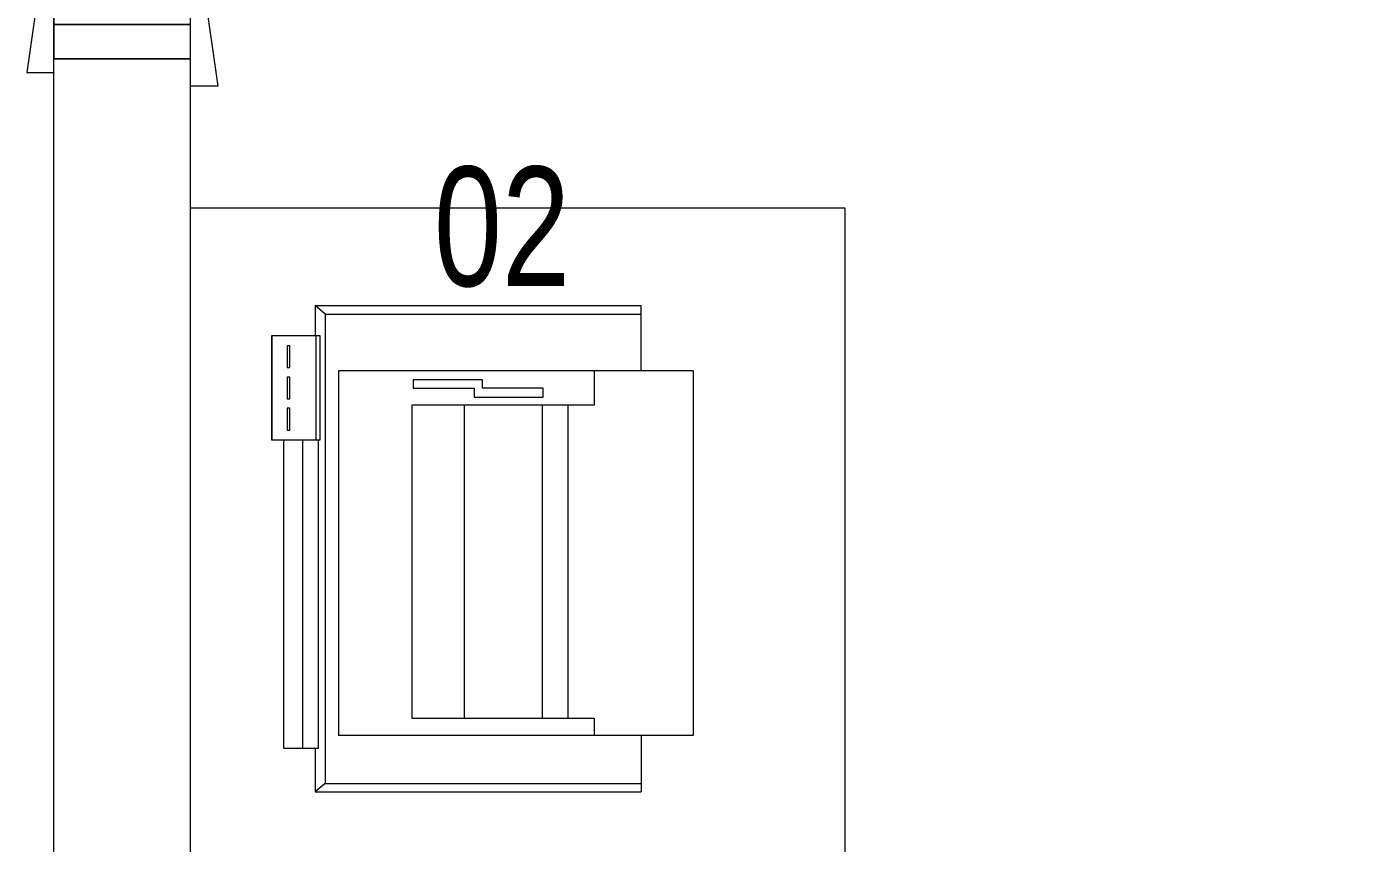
# Model space of a CAD drawing. Extents: x -234346 to 58427, y -132654 to -82394.
# Drawn here: x -46833 to -45854, y -99677 to -99079 of the extents above; entities that cross this region are included whole.
import ezdxf

# ---------------------------------------------------------------- set-up
doc = ezdxf.new("R2010")
doc.units = 0
doc.header["$LTSCALE"] = 8
doc.layers.get('0').update_dxf_attribs({"color": 9, "lineweight": 5})
for name, color, linetype, lineweight in [('72_EGR_EQP_TAG', 9, 'Continuous', 5), ('LOADING', 9, 'Continuous', 5), ('Walls', 9, 'Continuous', 5), ('Wooden Joinery', 9, 'Continuous', 5)]:
    doc.layers.add(name, color=color, linetype=linetype, lineweight=lineweight)
doc.styles.add('X3G_ENTITY_257CFD', font='swisscl.ttf', dxfattribs={"height": 200})

# ---------------------------------------------------------------- blocks, each defined once
blk = doc.blocks.new('A$C72370EFE')
at = {"layer": 'Wooden Joinery'}
for p, q in [((-0.01, -0.03), (-0.01, -0.07)), ((0, -0.03), (-0.01, -0.03)), ((0.04, -0.03), (0.05, -0.03)), ((0.05, -0.03), (0.05, -0.07)), ((-0.01, -0.04), (-0.02, -0.04)), ((0.05, -0.04), (0.06, -0.04)), ((-0.01, -0.06), (-0.02, -0.06)), ((0.05, -0.06), (0.06, -0.06)), ((-0.05, -0.07), (-0.05, -0.16)), ((-0.03, -0.07), (-0.03, -0.16)), ((0, -0.07), (-0.01, -0.07)), ((0.04, -0.07), (0.05, -0.07)), ((0.07, -0.07), (0.07, -0.16)), ((0.09, -0.07), (0.09, -0.16)), ((-0.01, -0.17), (-0.02, -0.17)), ((-0.01, -0.17), (-0.01, -0.19)), ((0.05, -0.17), (0.06, -0.17)), ((0.05, -0.17), (0.05, -0.19)), ((-0.01, -0.19), (-0.02, -0.19)), ((0.05, -0.19), (0.06, -0.19))]:
    blk.add_line(p, q, dxfattribs=at)
for centre, radius, start, end in [((-0.02, -0.07), 0.03, 90, 180), ((0.06, -0.07), 0.03, 0, 90), ((-0.02, -0.07), 0.01, 90, 180), ((0.06, -0.07), 0.01, 0, 90), ((-0.02, -0.16), 0.03, 180, 270), ((-0.02, -0.16), 0.01, 180, 270), ((0.06, -0.16), 0.01, 270, 0), ((0.06, -0.16), 0.03, 270, 0)]:
    blk.add_arc(centre, radius, start, end, dxfattribs=at)
blk = doc.blocks.new('A$C5DAD61B4')
at = {"layer": 'Wooden Joinery'}
for points in [[(80, 959.06), (80, 969.06), (10, 979.06), (10, 959.06)], [(940, 959.06), (940, 969.06), (1010, 979.06), (1010, 959.06)], [(70, 859.06), (70, 849.06), (0, 839.06), (0, 859.06)], [(120.01, 859.06), (120.01, 0), (80, 0), (80, 859.06)], [(950, 859.06), (950, 849.06), (1020, 839.06), (1020, 859.06)]]:
    blk.add_lwpolyline(points, close=True, dxfattribs=at)
for points in [[(45, 859.06), (45, 959.06), (20, 959.06), (20, 859.06), (45, 859.06)], [(45, 859.06), (80, 859.06), (80, 899.07), (90, 899.07), (90, 959.06), (45, 959.06), (45, 859.06)], [(975, 859.06), (940, 859.06), (940, 899.07), (930, 899.07), (930, 959.06), (975, 959.06), (975, 859.06)], [(975, 859.06), (975, 959.06), (1000, 959.06), (1000, 859.06), (975, 859.06)]]:
    blk.add_lwpolyline(points, dxfattribs=at)
blk.add_arc((80, 859.06), 859.99, 272.66603, 0, dxfattribs=at)
at = {"layer": 'Wooden Joinery', "xscale": 999.9999999998854, "yscale": 999.9999999998854, "zscale": 999.9999999998854, "rotation": 180}
blk.add_blockref('A$C72370EFE', (120.01, 0), dxfattribs=at)
blk = doc.blocks.new('ITPPLT2C-P')
for p, q in [((0.02286, 0.03177), (0.26184, 0.03177)), ((0.03041, 0.02557), (0.02286, 0.03177)), ((0.02286, 0), (0.02286, 0.03177)), ((0.26184, -0.00959), (0.26184, 0.03177)), ((0.03041, -0.31823), (0.03041, 0.02557)), ((0.03041, 0.02557), (0.26184, 0.02557)), ((0, 0), (0, -0.22622)), ((0.02518, 0), (0, 0)), ((0.01395, 0), (0.01395, -0.22622)), ((0.02518, 0), (0.01395, 0)), ((0.02518, -0.22622), (0.02518, 0)), ((0.0401, -0.27688), (0.0401, -0.00959)), ((0.3, -0.00959), (0.0401, -0.00959)), ((0.22741, -0.02218), (0.22741, -0.00959)), ((0.3, -0.27688), (0.3, -0.00959)), ((0.09395, -0.2515), (0.09395, -0.02218)), ((0.09395, -0.02218), (0.22741, -0.02218)), ((0.13211, -0.2515), (0.13211, -0.02218)), ((0.18945, -0.2515), (0.18945, -0.02218)), ((0.20824, -0.2515), (0.20824, -0.02218)), ((-0.0091, -0.22622), (0.02673, -0.22622)), ((-0.0091, -0.30235), (-0.0091, -0.22622)), ((-0.00872, -0.22622), (0.02363, -0.22622)), ((-0.00872, -0.30235), (-0.00872, -0.22622)), ((0, -0.22622), (0.02518, -0.22622)), ((0.00232, -0.24947), (0.00232, -0.23339)), ((0.00232, -0.23339), (0.00446, -0.23339)), ((0.00446, -0.23339), (0.00446, -0.24947)), ((0.01395, -0.22622), (0.02518, -0.22622)), ((0.02363, -0.22622), (0.02363, -0.30235)), ((0.02673, -0.22622), (0.02673, -0.30235)), ((0.00446, -0.24947), (0.00232, -0.24947)), ((0.22741, -0.2515), (0.09395, -0.2515)), ((0.22741, -0.27688), (0.22741, -0.2515)), ((0.00232, -0.27213), (0.00232, -0.25625)), ((0.00232, -0.25625), (0.00446, -0.25625)), ((0.00446, -0.25625), (0.00446, -0.27213)), ((0.09472, -0.2701), (0.09472, -0.26409)), ((0.09472, -0.26409), (0.13947, -0.26409)), ((0.13947, -0.2575), (0.19003, -0.2575)), ((0.13947, -0.26409), (0.13947, -0.2575)), ((0.19003, -0.26409), (0.14567, -0.26409)), ((0.14567, -0.26409), (0.14567, -0.2701)), ((0.19003, -0.2575), (0.19003, -0.26409)), ((0.00446, -0.27213), (0.00232, -0.27213)), ((0.14567, -0.2701), (0.09472, -0.2701)), ((0.00232, -0.29499), (0.00232, -0.2793)), ((0.00232, -0.2793), (0.00446, -0.2793)), ((0.00446, -0.2793), (0.00446, -0.29499)), ((0.3, -0.27688), (0.0401, -0.27688)), ((0.26184, -0.27688), (0.26184, -0.32462)), ((0.02673, -0.30235), (-0.0091, -0.30235)), ((0.02363, -0.30235), (-0.00872, -0.30235)), ((0.00446, -0.29499), (0.00232, -0.29499)), ((0.02286, -0.32462), (0.02286, -0.30235)), ((0.03041, -0.31823), (0.02286, -0.32462)), ((0.03041, -0.31823), (0.26184, -0.31823)), ((0.02286, -0.32462), (0.26184, -0.32462))]:
    blk.add_line(p, q)
blk = doc.blocks.new('1stF')
at = {"layer": 'LOADING', "color": 9}
for p, q in [((-46232.78, -99212.19, 0), (-46712.78, -99212.19, 0)), ((-46232.78, -101113.09, 0), (-46232.78, -99212.19, 0))]:
    blk.add_line(p, q, dxfattribs=at)
at = {"layer": 'Walls', "color": 9}
for p, q in [((-46812.78, -101792.61, 0.1), (-46812.78, -99102.61, 0.1)), ((-46712.78, -99102.61, 0.1), (-46812.78, -99102.61, 0.1)), ((-46712.78, -101592.61, 0.1), (-46712.78, -99102.61, 0.1))]:
    blk.add_line(p, q, dxfattribs=at)
at = {"layer": 'LOADING', "color": 9, "extrusion": (-7.77425e-06, -2.55393e-17, -1), "xscale": 1000, "yscale": 1000, "zscale": 1000, "rotation": 180}
blk.add_blockref('ITPPLT2C-P', (46644.29, -99608.06, 0.36), dxfattribs=at)
at = {"layer": 'Wooden Joinery', "color": 9, "xscale": -1, "rotation": 90}
blk.add_blockref('A$C5DAD61B4', (-45853.72, -98102.61, 0.1), dxfattribs=at)
at = {"layer": '72_EGR_EQP_TAG', "color": 9, "insert": (-46484.38, -99181.69, 0), "char_height": 87.473, "attachment_point": 2, "style": 'X3G_ENTITY_257CFD'}
blk.add_mtext('02', dxfattribs=at)

msp = doc.modelspace()

# ---------------------------------------------------------------- block references
at = {"layer": '72_EGR_EQP_TAG'}
msp.add_blockref('1stF', (0, 0), dxfattribs=at)

doc.saveas('drawing.dxf')
